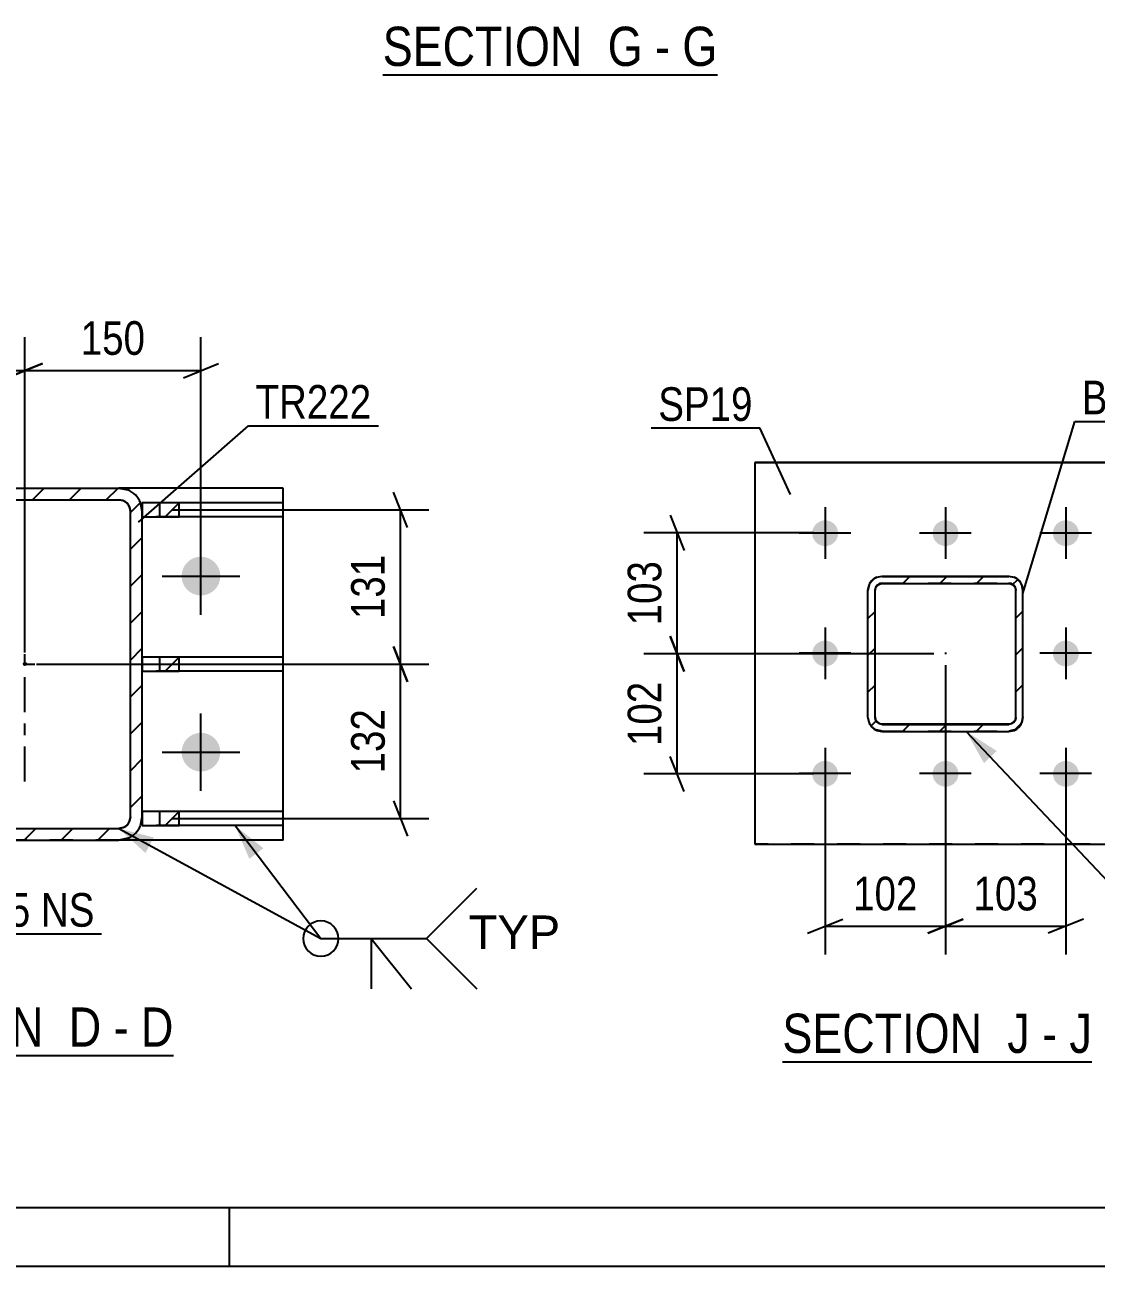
# Model space of a CAD drawing. Header units: millimetres. Extents: x 0 to 594, y 0 to 420.
# Drawn here: x 156.6 to 247.8, y 0 to 105.8 of the extents above; entities that cross this region are included whole.
import ezdxf

# ---------------------------------------------------------------- set-up
doc = ezdxf.new("R2010")
doc.units = ezdxf.units.MM
doc.linetypes.add('DXK_LINE_DOT2', pattern=[3.9198, 1.9599, -1.9599])
doc.linetypes.add('DXK_LINE_DOT3', pattern=[5.9187, 2.979, -0.9799, 0.9799, -0.9799])
doc.styles.add('Arial', font='ARIAL.TTF', dxfattribs={"height": 0.2})
doc.styles.add('Arial Narrow', font='ARIALN.TTF', dxfattribs={"height": 0.2})

# ---------------------------------------------------------------- blocks, each defined once
blk = doc.blocks.new('Unknown-761545824-18 - 6049')
at = {"color": 6, "linetype": 'Continuous'}
blk.add_line((187.06, 101.5), (215.56, 101.5), dxfattribs=at)
at = {"color": 0, "linetype": 'Continuous'}
for points in [[(205.17, 102.25), (205.17, 105.75), (187.06, 105.75), (187.06, 102.25)], [(209.2, 102.25), (209.2, 105.75), (206.22, 105.75), (206.22, 102.25)], [(211.53, 102.25), (211.53, 105.75), (210.25, 105.75), (210.25, 102.25)], [(215.56, 102.25), (215.56, 105.75), (212.58, 105.75), (212.58, 102.25)]]:
    blk.add_wipeout(points, dxfattribs=at)
at = {"color": 7, "linetype": 'Continuous', "style": 'Arial Narrow'}
for s, p in [('SECTION ', (187.06, 102.25)), ('G', (206.22, 102.25)), ('G', (212.58, 102.25)), ('-', (210.25, 102.25))]:
    blk.add_text(s, height=3.34, dxfattribs=at).set_placement(p)
blk = doc.blocks.new('Unknown-761545824-1135 - 13794')
at = {"color": 5, "linetype": 'Continuous'}
for p, q in [((5, 5), (589, 5)), ((174, 0), (174, 5)), ((0, 0), (594, 0))]:
    blk.add_line(p, q, dxfattribs=at)
blk = doc.blocks.new('Unknown-761545824-15 - 5201')
at = {"color": 6, "linetype": 'Continuous'}
blk.add_line((141.16, 17.95), (169.23, 17.95), dxfattribs=at)
at = {"color": 0, "linetype": 'Continuous'}
for points in [[(159.27, 18.7), (159.27, 22.2), (141.16, 22.2), (141.16, 18.7)], [(163.09, 18.7), (163.09, 22.2), (160.32, 22.2), (160.32, 18.7)], [(165.42, 18.7), (165.42, 22.2), (164.14, 22.2), (164.14, 18.7)], [(169.23, 18.7), (169.23, 22.2), (166.47, 22.2), (166.47, 18.7)]]:
    blk.add_wipeout(points, dxfattribs=at)
at = {"color": 7, "linetype": 'Continuous', "style": 'Arial Narrow'}
for s, p in [('SECTION ', (141.16, 18.7)), ('D', (160.32, 18.7)), ('D', (166.47, 18.7)), ('-', (164.14, 18.7))]:
    blk.add_text(s, height=3.34, dxfattribs=at).set_placement(p)
blk = doc.blocks.new('Unknown-761545824-21 - 11742')
at = {"color": 6, "linetype": 'Continuous'}
blk.add_line((221.1, 17.42), (247.47, 17.42), dxfattribs=at)
at = {"color": 0, "linetype": 'Continuous'}
for points in [[(239.21, 18.17), (239.21, 21.67), (221.1, 21.67), (221.1, 18.17)], [(242.18, 18.17), (242.18, 21.67), (240.26, 21.67), (240.26, 18.17)], [(244.5, 18.17), (244.5, 21.67), (243.23, 21.67), (243.23, 18.17)], [(247.47, 18.17), (247.47, 21.67), (245.55, 21.67), (245.55, 18.17)]]:
    blk.add_wipeout(points, dxfattribs=at)
at = {"color": 7, "linetype": 'Continuous', "style": 'Arial Narrow'}
for s, p in [('SECTION ', (221.1, 18.17)), ('J', (240.26, 18.17)), ('J', (245.55, 18.17)), ('-', (243.23, 18.17))]:
    blk.add_text(s, height=3.34, dxfattribs=at).set_placement(p)
blk = doc.blocks.new('Part-761545824-5260 - 5201')
at = {"linetype": 'Continuous'}
h = blk.add_hatch(dxfattribs=at)
h.set_pattern_fill('', scale=0.7, style=0, pattern_type=0)
h.set_pattern_definition([(45, (166.5772, 38.7422), (-1.5715, 1.5715), [])])
h.paths.add_polyline_path([(169.73, 38.74), (166.58, 38.74), (166.58, 37.54), (169.73, 37.54)])
at = {"color": 7, "linetype": 'DXK_LINE_DOT2'}
for p, q in [((166.58, 37.54), (166.58, 38.74)), ((169.73, 38.74), (166.58, 38.74)), ((168.08, 37.54), (168.08, 38.74)), ((169.73, 37.54), (166.58, 37.54))]:
    blk.add_line(p, q, dxfattribs=at)
at = {"color": 2, "linetype": 'Continuous'}
for p, q in [((169.73, 38.74), (166.58, 38.74)), ((166.58, 38.74), (166.58, 37.54)), ((178.58, 38.74), (169.73, 38.74)), ((169.73, 37.54), (169.73, 38.74)), ((178.58, 37.54), (178.58, 38.74)), ((166.58, 37.54), (169.73, 37.54)), ((178.58, 37.54), (169.73, 37.54))]:
    blk.add_line(p, q, dxfattribs=at)
blk = doc.blocks.new('Bolt-761545824-5212 - 5201')
at = {"linetype": 'Continuous'}
for points in [[(139.93, 58.79, -1), (143.23, 58.79, -1)], [(169.93, 58.79, -1), (173.23, 58.79, -1)], [(139.93, 43.79, -1), (143.23, 43.79, -1)], [(169.93, 43.79, -1), (173.23, 43.79, -1)]]:
    blk.add_hatch(color=1, dxfattribs=at).paths.add_polyline_path(points)
at = {"color": 1, "linetype": 'Continuous'}
for p, q in [((141.58, 55.49), (141.58, 62.09)), ((171.58, 55.49), (171.58, 62.09)), ((138.28, 58.79), (144.88, 58.79)), ((168.28, 58.79), (174.88, 58.79)), ((141.58, 40.49), (141.58, 47.09)), ((171.58, 40.49), (171.58, 47.09)), ((138.28, 43.79), (144.88, 43.79)), ((168.28, 43.79), (174.88, 43.79))]:
    blk.add_line(p, q, dxfattribs=at)
blk = doc.blocks.new('Part-761545824-5261 - 5201')
at = {"linetype": 'Continuous'}
h = blk.add_hatch(dxfattribs=at)
h.set_pattern_fill('', scale=0.7, style=0, pattern_type=0)
h.set_pattern_definition([(45, (166.5772, 65.0422), (-1.5715, 1.5715), [])])
h.paths.add_polyline_path([(169.73, 65.04), (166.58, 65.04), (166.58, 63.84), (169.73, 63.84)])
at = {"color": 7, "linetype": 'DXK_LINE_DOT2'}
for p, q in [((166.58, 63.84), (166.58, 65.04)), ((169.73, 65.04), (166.58, 65.04)), ((168.08, 63.84), (168.08, 65.04)), ((169.73, 63.84), (166.58, 63.84))]:
    blk.add_line(p, q, dxfattribs=at)
at = {"color": 2, "linetype": 'Continuous'}
for p, q in [((169.73, 65.04), (166.58, 65.04)), ((166.58, 65.04), (166.58, 63.84)), ((178.58, 65.04), (169.73, 65.04)), ((169.73, 63.84), (169.73, 65.04)), ((178.58, 63.84), (178.58, 65.04)), ((166.58, 63.84), (169.73, 63.84)), ((178.58, 63.84), (169.73, 63.84))]:
    blk.add_line(p, q, dxfattribs=at)
blk = doc.blocks.new('Part-761545824-5262 - 5201')
at = {"linetype": 'Continuous'}
h = blk.add_hatch(dxfattribs=at)
h.set_pattern_fill('', scale=0.7, style=0, pattern_type=0)
h.set_pattern_definition([(45, (166.5772, 51.8922), (-1.5715, 1.5715), [])])
h.paths.add_polyline_path([(169.73, 51.89), (166.58, 51.89), (166.58, 50.69), (169.73, 50.69)])
at = {"color": 7, "linetype": 'DXK_LINE_DOT2'}
for p, q in [((166.58, 50.69), (166.58, 51.89)), ((169.73, 51.89), (166.58, 51.89)), ((168.08, 50.69), (168.08, 51.89)), ((169.73, 50.69), (166.58, 50.69))]:
    blk.add_line(p, q, dxfattribs=at)
at = {"color": 2, "linetype": 'Continuous'}
for p, q in [((169.73, 51.89), (166.58, 51.89)), ((166.58, 51.89), (166.58, 50.69)), ((178.58, 51.89), (169.73, 51.89)), ((169.73, 50.69), (169.73, 51.89)), ((178.58, 50.69), (178.58, 51.89)), ((166.58, 50.69), (169.73, 50.69)), ((178.58, 50.69), (169.73, 50.69))]:
    blk.add_line(p, q, dxfattribs=at)
blk = doc.blocks.new('Part-761545824-5293 - 5201')
at = {"color": 2, "linetype": 'Continuous'}
for p, q in [((134.58, 36.29), (134.58, 66.29)), ((134.58, 66.29), (148.58, 66.29)), ((178.58, 66.29), (164.58, 66.29)), ((178.58, 36.29), (178.58, 66.29)), ((134.58, 36.29), (148.58, 36.29)), ((178.58, 36.29), (164.58, 36.29))]:
    blk.add_line(p, q, dxfattribs=at)
at = {"color": 7, "linetype": 'DXK_LINE_DOT2'}
for p, q in [((148.58, 66.29), (164.58, 66.29)), ((164.58, 36.29), (148.58, 36.29))]:
    blk.add_line(p, q, dxfattribs=at)
blk = doc.blocks.new('Part-761545824-5294 - 5201')
at = {"linetype": 'Continuous'}
h = blk.add_hatch(dxfattribs=at)
h.set_pattern_fill('', scale=0.7, style=0, pattern_type=0)
h.set_pattern_definition([(45, (166.426, 65.0582), (-1.57154, 1.57154), [])])
h.paths.add_polyline_path([(166.58, 64.29), (166.43, 65.06), (165.99, 65.71), (165.34, 66.14), (164.58, 66.29), (148.58, 66.29), (147.81, 66.14), (147.16, 65.71), (146.73, 65.06), (146.58, 64.29), (146.58, 38.29), (146.73, 37.53), (147.16, 36.88), (147.81, 36.45), (148.58, 36.29), (164.58, 36.29), (165.34, 36.45), (165.99, 36.88), (166.43, 37.53), (166.58, 38.29)])
h.paths.add_polyline_path([(165.5, 37.91), (165.29, 37.59), (164.96, 37.37), (164.58, 37.29), (148.58, 37.29), (148.2, 37.37), (147.87, 37.59), (147.65, 37.91), (147.58, 38.29), (147.58, 64.29), (147.65, 64.68), (147.87, 65), (148.2, 65.22), (148.58, 65.29), (164.58, 65.29), (164.96, 65.22), (165.29, 65), (165.5, 64.68), (165.58, 64.29), (165.58, 38.29)])
blk.add_hatch(color=30, dxfattribs=at).paths.add_polyline_path([(156.58, 51.19, -1), (156.58, 51.39, -1)])
at = {"color": 7, "linetype": 'DXK_LINE_DOT2'}
for p, q in [((147.81, 66.14), (148.58, 66.29)), ((148.58, 66.29), (164.58, 66.29)), ((164.58, 66.29), (165.34, 66.14)), ((146.58, 64.29), (146.73, 65.06)), ((147.65, 64.68), (147.58, 64.29)), ((148.58, 65.29), (148.2, 65.22)), ((148.58, 65.29), (164.58, 65.29)), ((164.96, 65.22), (164.58, 65.29)), ((165.58, 64.29), (165.5, 64.68)), ((166.43, 65.06), (166.58, 64.29)), ((146.58, 38.29), (146.58, 64.29)), ((147.58, 38.29), (147.58, 64.29)), ((165.58, 38.29), (165.58, 64.29)), ((166.58, 38.29), (166.58, 64.29)), ((146.73, 37.53), (146.58, 38.29)), ((147.58, 38.29), (147.65, 37.91)), ((165.5, 37.91), (165.58, 38.29)), ((166.58, 38.29), (166.43, 37.53)), ((148.2, 37.37), (148.58, 37.29)), ((148.58, 37.29), (164.58, 37.29)), ((164.58, 37.29), (164.96, 37.37)), ((148.58, 36.29), (147.81, 36.45)), ((148.58, 36.29), (164.58, 36.29)), ((165.34, 36.45), (164.58, 36.29))]:
    blk.add_line(p, q, dxfattribs=at)
at = {"color": 2, "linetype": 'Continuous'}
for p, q in [((148.58, 66.29), (147.81, 66.14)), ((148.58, 66.29), (164.58, 66.29)), ((165.34, 66.14), (164.58, 66.29)), ((146.73, 65.06), (146.58, 64.29)), ((147.58, 64.29), (147.65, 64.68)), ((148.2, 65.22), (148.58, 65.29)), ((148.58, 65.29), (164.58, 65.29)), ((164.58, 65.29), (164.96, 65.22)), ((165.5, 64.68), (165.58, 64.29)), ((166.58, 64.29), (166.43, 65.06)), ((146.58, 38.29), (146.58, 64.29)), ((147.58, 38.29), (147.58, 64.29)), ((165.58, 38.29), (165.58, 64.29)), ((166.58, 38.29), (166.58, 64.29)), ((146.58, 38.29), (146.73, 37.53)), ((147.65, 37.91), (147.58, 38.29)), ((165.58, 38.29), (165.5, 37.91)), ((166.43, 37.53), (166.58, 38.29)), ((148.58, 37.29), (148.2, 37.37)), ((148.58, 37.29), (164.58, 37.29)), ((164.96, 37.37), (164.58, 37.29)), ((147.81, 36.45), (148.58, 36.29)), ((148.58, 36.29), (164.58, 36.29)), ((164.58, 36.29), (165.34, 36.45))]:
    blk.add_line(p, q, dxfattribs=at)
at = {"color": 7, "linetype": 'DXK_LINE_DOT3'}
for p, q in [((156.58, 41.29), (156.58, 61.29)), ((146.58, 51.29), (166.58, 51.29))]:
    blk.add_line(p, q, dxfattribs=at)
at = {"color": 30, "linetype": 'DXK_LINE_DOT3'}
blk.add_line((156.58, 51.29), (156.58, 51.29), dxfattribs=at)
at = {"color": 30, "linetype": 'Continuous'}
blk.add_circle((156.58, 51.29), 0.1, dxfattribs=at)
at = {"color": 7, "linetype": 'DXK_LINE_DOT2'}
for centre, radius, start, end in [((148.58, 64.29), 2, 112.5, 157.5), ((164.58, 64.29), 2, 22.5, 67.5), ((148.58, 64.29), 1, 112.5, 157.5), ((164.58, 64.29), 1, 22.5, 67.5), ((148.58, 38.29), 2, 202.5, 247.5), ((148.58, 38.29), 1, 202.5, 247.5), ((164.58, 38.29), 1, 292.5, 337.5), ((164.58, 38.29), 2, 292.5, 337.5)]:
    blk.add_arc(centre, radius, start, end, dxfattribs=at)
at = {"color": 2, "linetype": 'Continuous'}
for centre, radius, start, end in [((148.58, 64.29), 2, 112.5, 157.5), ((164.58, 64.29), 2, 22.5, 67.5), ((148.58, 64.29), 1, 112.5, 157.5), ((164.58, 64.29), 1, 22.5, 67.5), ((148.58, 38.29), 2, 202.5, 247.5), ((148.58, 38.29), 1, 202.5, 247.5), ((164.58, 38.29), 1, 292.5, 337.5), ((164.58, 38.29), 2, 292.5, 337.5)]:
    blk.add_arc(centre, radius, start, end, dxfattribs=at)
blk = doc.blocks.new('Bolt-761545824-11887 - 11742')
at = {"linetype": 'Continuous'}
for points in [[(224.74, 63.54), (224.97, 63.52), (225.19, 63.45), (225.39, 63.33), (225.56, 63.18), (225.7, 62.99), (225.79, 62.78), (225.84, 62.56), (225.84, 62.33), (225.79, 62.1), (225.7, 61.89), (225.56, 61.71), (225.39, 61.55), (225.19, 61.44), (224.97, 61.37), (224.74, 61.34), (224.51, 61.37), (224.3, 61.44), (224.1, 61.55), (223.93, 61.71), (223.79, 61.89), (223.7, 62.1), (223.65, 62.33), (223.65, 62.56), (223.7, 62.78), (223.79, 62.99), (223.93, 63.18), (224.1, 63.33), (224.3, 63.45), (224.51, 63.52)], [(234.99, 63.54), (235.22, 63.52), (235.44, 63.45), (235.64, 63.33), (235.81, 63.18), (235.95, 62.99), (236.04, 62.78), (236.09, 62.56), (236.09, 62.33), (236.04, 62.1), (235.95, 61.89), (235.81, 61.71), (235.64, 61.55), (235.44, 61.44), (235.22, 61.37), (234.99, 61.34), (234.76, 61.37), (234.55, 61.44), (234.35, 61.55), (234.18, 61.71), (234.04, 61.89), (233.95, 62.1), (233.9, 62.33), (233.9, 62.56), (233.95, 62.78), (234.04, 62.99), (234.18, 63.18), (234.35, 63.33), (234.55, 63.45), (234.76, 63.52)], [(245.24, 63.54), (245.47, 63.52), (245.69, 63.45), (245.89, 63.33), (246.06, 63.18), (246.2, 62.99), (246.29, 62.78), (246.34, 62.56), (246.34, 62.33), (246.29, 62.1), (246.2, 61.89), (246.06, 61.71), (245.89, 61.55), (245.69, 61.44), (245.47, 61.37), (245.24, 61.34), (245.01, 61.37), (244.8, 61.44), (244.6, 61.55), (244.43, 61.71), (244.29, 61.89), (244.2, 62.1), (244.15, 62.33), (244.15, 62.56), (244.2, 62.78), (244.29, 62.99), (244.43, 63.18), (244.6, 63.33), (244.8, 63.45), (245.01, 63.52)], [(224.74, 53.29), (224.97, 53.27), (225.19, 53.2), (225.39, 53.08), (225.56, 52.93), (225.7, 52.74), (225.79, 52.53), (225.84, 52.31), (225.84, 52.08), (225.79, 51.85), (225.7, 51.64), (225.56, 51.46), (225.39, 51.3), (225.19, 51.19), (224.97, 51.12), (224.74, 51.09), (224.51, 51.12), (224.3, 51.19), (224.1, 51.3), (223.93, 51.46), (223.79, 51.64), (223.7, 51.85), (223.65, 52.08), (223.65, 52.31), (223.7, 52.53), (223.79, 52.74), (223.93, 52.93), (224.1, 53.08), (224.3, 53.2), (224.51, 53.27)], [(245.24, 53.29), (245.47, 53.27), (245.69, 53.2), (245.89, 53.08), (246.06, 52.93), (246.2, 52.74), (246.29, 52.53), (246.34, 52.31), (246.34, 52.08), (246.29, 51.85), (246.2, 51.64), (246.06, 51.46), (245.89, 51.3), (245.69, 51.19), (245.47, 51.12), (245.24, 51.09), (245.01, 51.12), (244.8, 51.19), (244.6, 51.3), (244.43, 51.46), (244.29, 51.64), (244.2, 51.85), (244.15, 52.08), (244.15, 52.31), (244.2, 52.53), (244.29, 52.74), (244.43, 52.93), (244.6, 53.08), (244.8, 53.2), (245.01, 53.27)], [(224.74, 43.04), (224.97, 43.02), (225.19, 42.95), (225.39, 42.83), (225.56, 42.68), (225.7, 42.49), (225.79, 42.28), (225.84, 42.06), (225.84, 41.83), (225.79, 41.6), (225.7, 41.39), (225.56, 41.21), (225.39, 41.05), (225.19, 40.94), (224.97, 40.87), (224.74, 40.84), (224.51, 40.87), (224.3, 40.94), (224.1, 41.05), (223.93, 41.21), (223.79, 41.39), (223.7, 41.6), (223.65, 41.83), (223.65, 42.06), (223.7, 42.28), (223.79, 42.49), (223.93, 42.68), (224.1, 42.83), (224.3, 42.95), (224.51, 43.02)], [(234.99, 43.04), (235.22, 43.02), (235.44, 42.95), (235.64, 42.83), (235.81, 42.68), (235.95, 42.49), (236.04, 42.28), (236.09, 42.06), (236.09, 41.83), (236.04, 41.6), (235.95, 41.39), (235.81, 41.21), (235.64, 41.05), (235.44, 40.94), (235.22, 40.87), (234.99, 40.84), (234.76, 40.87), (234.55, 40.94), (234.35, 41.05), (234.18, 41.21), (234.04, 41.39), (233.95, 41.6), (233.9, 41.83), (233.9, 42.06), (233.95, 42.28), (234.04, 42.49), (234.18, 42.68), (234.35, 42.83), (234.55, 42.95), (234.76, 43.02)], [(245.24, 43.04), (245.47, 43.02), (245.69, 42.95), (245.89, 42.83), (246.06, 42.68), (246.2, 42.49), (246.29, 42.28), (246.34, 42.06), (246.34, 41.83), (246.29, 41.6), (246.2, 41.39), (246.06, 41.21), (245.89, 41.05), (245.69, 40.94), (245.47, 40.87), (245.24, 40.84), (245.01, 40.87), (244.8, 40.94), (244.6, 41.05), (244.43, 41.21), (244.29, 41.39), (244.2, 41.6), (244.15, 41.83), (244.15, 42.06), (244.2, 42.28), (244.29, 42.49), (244.43, 42.68), (244.6, 42.83), (244.8, 42.95), (245.01, 43.02)]]:
    blk.add_hatch(color=1, dxfattribs=at).paths.add_polyline_path(points)
at = {"color": 1, "linetype": 'Continuous'}
for p, q in [((224.74, 64.66), (224.74, 60.26)), ((234.99, 64.66), (234.99, 60.26)), ((245.24, 64.66), (245.24, 60.26)), ((226.94, 62.46), (222.54, 62.46)), ((237.19, 62.46), (232.79, 62.46)), ((247.44, 62.46), (243.04, 62.46)), ((224.74, 54.41), (224.74, 50.01)), ((245.24, 54.41), (245.24, 50.01)), ((226.94, 52.21), (222.54, 52.21)), ((247.44, 52.21), (243.04, 52.21)), ((224.74, 44.16), (224.74, 39.76)), ((234.99, 44.16), (234.99, 39.76)), ((245.24, 44.16), (245.24, 39.76)), ((226.94, 41.96), (222.54, 41.96)), ((237.19, 41.96), (232.79, 41.96)), ((247.44, 41.96), (243.04, 41.96))]:
    blk.add_line(p, q, dxfattribs=at)
blk = doc.blocks.new('Part-761545824-11797 - 11742')
at = {"linetype": 'Continuous'}
h = blk.add_hatch(dxfattribs=at)
h.set_pattern_fill('', scale=0.7, style=0, pattern_type=0)
h.set_pattern_definition([(45, (240.8521, 45.6449), (-1.57154, 1.57154), [])])
h.paths.add_polyline_path([(240.39, 45.55), (240.85, 45.64), (241.24, 45.91), (241.5, 46.29), (241.59, 46.75), (241.59, 57.55), (241.5, 58.01), (241.24, 58.4), (240.85, 58.66), (240.39, 58.75), (229.59, 58.75), (229.13, 58.66), (228.74, 58.4), (228.48, 58.01), (228.39, 57.55), (228.39, 46.75), (228.48, 46.29), (228.74, 45.91), (229.13, 45.64), (229.59, 45.55)])
h.paths.add_polyline_path([(229.59, 46.15), (229.36, 46.2), (229.17, 46.33), (229.04, 46.52), (228.99, 46.75), (228.99, 57.55), (229.04, 57.78), (229.17, 57.98), (229.36, 58.11), (229.59, 58.15), (240.39, 58.15), (240.62, 58.11), (240.82, 57.98), (240.95, 57.78), (240.99, 57.55), (240.99, 46.75), (240.95, 46.52), (240.82, 46.33), (240.62, 46.2), (240.39, 46.15)])
at = {"color": 2, "linetype": 'Continuous'}
for p, q in [((229.13, 58.7), (229.59, 58.79)), ((229.59, 58.75), (229.13, 58.66)), ((229.59, 58.79), (240.39, 58.79)), ((229.59, 58.75), (229.59, 58.79)), ((229.59, 58.75), (240.39, 58.75)), ((240.39, 58.75), (240.39, 58.79)), ((240.39, 58.79), (240.85, 58.7)), ((240.85, 58.66), (240.39, 58.75)), ((228.39, 57.59), (228.48, 58.05)), ((228.48, 58.01), (228.39, 57.55)), ((228.39, 57.55), (228.39, 57.59)), ((228.39, 57.55), (228.39, 57.59)), ((228.39, 46.75), (228.39, 57.55)), ((228.99, 57.55), (229.04, 57.78)), ((228.99, 46.75), (228.99, 57.55)), ((229.04, 57.78), (229.17, 57.98)), ((229.17, 57.98), (229.36, 58.11)), ((229.36, 58.11), (229.59, 58.15)), ((229.59, 58.15), (240.39, 58.15)), ((240.39, 58.15), (240.62, 58.11)), ((240.62, 58.11), (240.82, 57.98)), ((240.82, 57.98), (240.95, 57.78)), ((240.95, 57.78), (240.99, 57.55)), ((240.99, 46.75), (240.99, 57.55)), ((241.5, 58.05), (241.59, 57.59)), ((241.59, 57.55), (241.5, 58.01)), ((241.59, 57.55), (241.59, 57.59)), ((241.59, 57.55), (241.59, 57.59)), ((241.59, 46.75), (241.59, 57.55)), ((228.39, 46.75), (228.48, 46.29)), ((228.99, 46.79), (229.04, 46.56)), ((229.04, 46.52), (228.99, 46.75)), ((229.04, 46.56), (229.17, 46.37)), ((240.82, 46.37), (240.95, 46.56)), ((240.95, 46.56), (240.99, 46.79)), ((240.99, 46.75), (240.95, 46.52)), ((241.5, 46.29), (241.59, 46.75)), ((229.17, 46.33), (229.04, 46.52)), ((229.13, 45.64), (229.59, 45.55)), ((229.17, 46.37), (229.36, 46.24)), ((229.36, 46.2), (229.17, 46.33)), ((229.36, 46.24), (229.59, 46.19)), ((229.59, 46.15), (229.36, 46.2)), ((229.59, 46.15), (229.59, 46.19)), ((229.59, 46.19), (240.39, 46.19)), ((229.59, 46.15), (240.39, 46.15)), ((229.59, 45.55), (240.39, 45.55)), ((240.39, 46.19), (240.62, 46.24)), ((240.62, 46.2), (240.39, 46.15)), ((240.39, 46.15), (240.39, 46.19)), ((240.39, 45.55), (240.85, 45.64)), ((240.62, 46.24), (240.82, 46.37)), ((240.82, 46.33), (240.62, 46.2)), ((240.95, 46.52), (240.82, 46.33))]:
    blk.add_line(p, q, dxfattribs=at)
at = {"color": 7, "linetype": 'DXK_LINE_DOT2'}
for p, q in [((229.59, 58.19), (229.36, 58.15)), ((229.59, 58.15), (229.59, 58.19)), ((229.59, 58.19), (240.39, 58.19)), ((240.39, 58.15), (240.39, 58.19)), ((240.62, 58.15), (240.39, 58.19)), ((228.39, 46.75), (228.39, 57.55)), ((229.04, 57.82), (228.99, 57.59)), ((228.99, 57.55), (228.99, 57.59)), ((228.99, 46.79), (228.99, 57.59)), ((229.17, 58.02), (229.04, 57.82)), ((229.36, 58.15), (229.17, 58.02)), ((240.82, 58.02), (240.62, 58.15)), ((240.95, 57.82), (240.82, 58.02)), ((240.99, 57.59), (240.95, 57.82)), ((240.99, 57.55), (240.99, 57.59)), ((240.99, 46.79), (240.99, 57.59)), ((241.59, 46.75), (241.59, 57.55)), ((228.48, 46.33), (228.39, 46.79)), ((228.99, 46.75), (228.99, 46.79)), ((240.99, 46.75), (240.99, 46.79)), ((241.59, 46.79), (241.5, 46.33)), ((229.59, 45.59), (229.13, 45.68)), ((229.59, 45.59), (240.39, 45.59)), ((229.59, 45.55), (229.59, 45.59)), ((240.85, 45.68), (240.39, 45.59)), ((240.39, 45.55), (240.39, 45.59))]:
    blk.add_line(p, q, dxfattribs=at)
at = {"color": 7, "linetype": 'DXK_LINE_DOT3'}
blk.add_line((234.99, 52.27), (234.99, 52.15), dxfattribs=at)
at = {"color": 2, "linetype": 'Continuous'}
for centre, start, end in [((229.59, 57.59), 112.499, 157.499), ((229.59, 57.55), 112.501, 157.501), ((240.39, 57.59), 22.501, 67.501), ((240.39, 57.55), 22.499, 67.499), ((229.59, 46.75), 202.499, 247.499), ((240.39, 46.75), 292.501, 337.501)]:
    blk.add_arc(centre, 1.2, start, end, dxfattribs=at)
at = {"color": 7, "linetype": 'DXK_LINE_DOT2'}
for centre, start, end in [((229.59, 46.79), 202.501, 247.501), ((240.39, 46.79), 292.499, 337.499)]:
    blk.add_arc(centre, 1.2, start, end, dxfattribs=at)
blk = doc.blocks.new('Part-761545824-11800 - 11742')
at = {"color": 2, "linetype": 'Continuous'}
for p, q in [((251.24, 68.46), (218.74, 68.46)), ((218.74, 68.46), (218.74, 35.94)), ((251.24, 68.44), (218.74, 68.44)), ((251.24, 35.94), (251.24, 68.46)), ((218.74, 35.94), (251.24, 35.94))]:
    blk.add_line(p, q, dxfattribs=at)
at = {"color": 7, "linetype": 'DXK_LINE_DOT2'}
for p, q in [((251.24, 35.96), (218.74, 35.96)), ((218.74, 35.96), (218.74, 35.94)), ((251.24, 35.96), (251.24, 35.94))]:
    blk.add_line(p, q, dxfattribs=at)
blk = doc.blocks.new('StraightDimension-761545824-5407 - 5201')
at = {"color": 7, "linetype": 'Continuous'}
for p, q in [((189.18, 49.79), (187.98, 52.79)), ((157.58, 51.29), (190.98, 51.29)), ((188.58, 38.14), (188.58, 51.29)), ((187.98, 39.64), (189.18, 36.64)), ((169.08, 38.14), (190.98, 38.14))]:
    blk.add_line(p, q, dxfattribs=at)
at = {"color": 0}
blk.add_wipeout([(187.83, 48.06), (183.63, 48.06), (183.63, 41.38), (187.83, 41.38)], dxfattribs=at)
at = {"color": 3, "style": 'Arial Narrow'}
blk.add_text('132', height=2.863, rotation=90.0002, dxfattribs=at).set_placement((187.23, 41.98))
blk = doc.blocks.new('StraightDimension-761545824-5373 - 5201')
at = {"color": 7, "linetype": 'Continuous'}
for p, q in [((141.58, 59.79), (141.58, 79.14)), ((156.58, 52.29), (156.58, 79.14)), ((143.08, 76.89), (140.08, 75.69)), ((141.58, 76.29), (156.58, 76.29)), ((155.08, 75.69), (158.08, 76.89))]:
    blk.add_line(p, q, dxfattribs=at)
at = {"color": 0}
blk.add_wipeout([(152.42, 77.04), (152.42, 81.24), (145.74, 81.24), (145.74, 77.04)], dxfattribs=at)
at = {"color": 3, "style": 'Arial Narrow'}
blk.add_text('150', height=2.863, dxfattribs=at).set_placement((146.34, 77.64))
blk = doc.blocks.new('StraightDimension-761545824-5383 - 5201')
at = {"color": 7, "linetype": 'Continuous'}
for p, q in [((156.58, 52.29), (156.58, 79.14)), ((171.58, 59.79), (171.58, 79.14)), ((158.08, 76.89), (155.08, 75.69)), ((156.58, 76.29), (171.58, 76.29)), ((170.08, 75.69), (173.08, 76.89))]:
    blk.add_line(p, q, dxfattribs=at)
at = {"color": 0}
blk.add_wipeout([(167.42, 77.04), (167.42, 81.24), (160.74, 81.24), (160.74, 77.04)], dxfattribs=at)
at = {"color": 3, "style": 'Arial Narrow'}
blk.add_text('150', height=2.863, dxfattribs=at).set_placement((161.34, 77.64))
blk = doc.blocks.new('StraightDimension-761545824-5406 - 5201')
at = {"color": 7, "linetype": 'Continuous'}
for p, q in [((189.18, 62.94), (187.98, 65.94)), ((169.08, 64.44), (190.98, 64.44)), ((188.58, 51.29), (188.58, 64.44)), ((187.98, 52.79), (189.18, 49.79)), ((157.58, 51.29), (190.98, 51.29))]:
    blk.add_line(p, q, dxfattribs=at)
at = {"color": 0}
blk.add_wipeout([(187.83, 61.21), (183.63, 61.21), (183.63, 54.53), (187.83, 54.53)], dxfattribs=at)
at = {"color": 3, "style": 'Arial Narrow'}
blk.add_text('131', height=2.863, rotation=90.0002, dxfattribs=at).set_placement((187.23, 55.13))
blk = doc.blocks.new('StraightDimension-761545824-13362 - 11742')
at = {"color": 7, "linetype": 'Continuous'}
for p, q in [((211.54, 63.98), (212.74, 60.98)), ((223.74, 62.48), (209.29, 62.48)), ((212.14, 52.17), (212.14, 62.48)), ((212.74, 50.67), (211.54, 53.67)), ((233.99, 52.17), (209.29, 52.17))]:
    blk.add_line(p, q, dxfattribs=at)
at = {"color": 0}
blk.add_wipeout([(211.39, 60.67), (207.19, 60.67), (207.19, 53.99), (211.39, 53.99)], dxfattribs=at)
at = {"color": 3, "style": 'Arial Narrow'}
blk.add_text('103', height=2.863, rotation=90.0002, dxfattribs=at).set_placement((210.79, 54.59))
blk = doc.blocks.new('StraightDimension-761545824-13363 - 11742')
at = {"color": 7, "linetype": 'Continuous'}
for p, q in [((211.54, 53.67), (212.74, 50.67)), ((233.99, 52.17), (209.29, 52.17)), ((212.14, 41.93), (212.14, 52.17)), ((212.74, 40.43), (211.54, 43.43)), ((223.74, 41.93), (209.29, 41.93))]:
    blk.add_line(p, q, dxfattribs=at)
at = {"color": 0}
blk.add_wipeout([(211.39, 50.39), (207.19, 50.39), (207.19, 43.71), (211.39, 43.71)], dxfattribs=at)
at = {"color": 3, "style": 'Arial Narrow'}
blk.add_text('102', height=2.863, rotation=90.0002, dxfattribs=at).set_placement((210.79, 44.31))
blk = doc.blocks.new('StraightDimension-761545824-13383 - 11742')
at = {"color": 7, "linetype": 'Continuous'}
for p, q in [((234.99, 51.21), (234.99, 26.56)), ((245.24, 40.98), (245.24, 26.56)), ((233.49, 28.36), (236.49, 29.56)), ((234.99, 28.96), (245.24, 28.96)), ((246.74, 29.56), (243.74, 28.36))]:
    blk.add_line(p, q, dxfattribs=at)
at = {"color": 0}
blk.add_wipeout([(243.46, 29.71), (243.46, 33.91), (236.78, 33.91), (236.78, 29.71)], dxfattribs=at)
at = {"color": 3, "style": 'Arial Narrow'}
blk.add_text('103', height=2.863, dxfattribs=at).set_placement((237.38, 30.31))
blk = doc.blocks.new('StraightDimension-761545824-13384 - 11742')
at = {"color": 7, "linetype": 'Continuous'}
for p, q in [((234.99, 51.21), (234.99, 26.56)), ((224.74, 40.98), (224.74, 26.56)), ((223.24, 28.36), (226.24, 29.56)), ((224.74, 28.96), (234.99, 28.96)), ((236.49, 29.56), (233.49, 28.36))]:
    blk.add_line(p, q, dxfattribs=at)
at = {"color": 0}
blk.add_wipeout([(233.21, 29.71), (233.21, 33.91), (226.53, 33.91), (226.53, 29.71)], dxfattribs=at)
at = {"color": 3, "style": 'Arial Narrow'}
blk.add_text('102', height=2.863, dxfattribs=at).set_placement((227.13, 30.31))
blk = doc.blocks.new('MarkSet-761545824-13300 - 5201')
at = {"color": 30, "linetype": 'Continuous'}
for p, q in [((142.89, 37.54), (146.05, 28.32)), ((146.05, 28.32), (163.11, 28.32))]:
    blk.add_line(p, q, dxfattribs=at)
at = {"color": 0}
for points in [[(150.12, 28.92), (150.12, 31.92), (146.65, 31.92), (146.65, 28.92)], [(157.05, 28.92), (157.05, 31.92), (151.02, 31.92), (151.02, 28.92)], [(162.51, 28.92), (162.51, 31.92), (157.95, 31.92), (157.95, 28.92)]]:
    blk.add_wipeout(points, dxfattribs=at)
for points in [[(150.12, 28.92), (150.12, 31.92), (146.65, 31.92), (146.65, 28.92)], [(157.05, 28.92), (157.05, 31.92), (151.02, 31.92), (151.02, 28.92)], [(162.51, 28.92), (162.51, 31.92), (157.95, 31.92), (157.95, 28.92)]]:
    blk.add_wipeout(points, dxfattribs=at)
at = {"color": 3, "style": 'Arial Narrow'}
for s, p in [('6x', (146.65, 28.92)), ('ST5', (151.02, 28.92)), ('NS', (157.95, 28.92))]:
    blk.add_text(s, height=2.863, dxfattribs=at).set_placement(p)
blk = doc.blocks.new('Mark-761545824-13248 - 5201')
at = {"color": 30, "linetype": 'Continuous'}
for p, q in [((166.26, 63.38), (175.63, 71.6)), ((175.63, 71.6), (186.69, 71.6))]:
    blk.add_line(p, q, dxfattribs=at)
at = {"color": 0}
blk.add_wipeout([(186.09, 72.2), (186.09, 75.2), (176.23, 75.2), (176.23, 72.2)], dxfattribs=at)
blk.add_wipeout([(186.09, 72.2), (186.09, 75.2), (176.23, 75.2), (176.23, 72.2)], dxfattribs=at)
at = {"color": 3, "style": 'Arial Narrow'}
blk.add_text('TR222', height=2.863, dxfattribs=at).set_placement((176.23, 72.2))
blk = doc.blocks.new('WeldMark-761545824-13348 - 5201')
at = {"linetype": 'Continuous'}
for points in [[(166.85, 35.2), (164.58, 37.29), (167.57, 36.52)], [(175.7, 34.7), (174.48, 37.54), (176.89, 35.61)]]:
    blk.add_hatch(color=30, dxfattribs=at).paths.add_polyline_path(points)
at = {"color": 30, "linetype": 'Continuous'}
for p, q in [((164.58, 37.29), (181.79, 27.91)), ((174.48, 37.54), (181.79, 27.91)), ((181.79, 27.91), (190.79, 27.91))]:
    blk.add_line(p, q, dxfattribs=at)
at = {"color": 3, "linetype": 'Continuous'}
for q in [(189.5, 23.62), (186.07, 23.62)]:
    blk.add_line((186.07, 27.91), q, dxfattribs=at)
for start, end in [(90, 270), (270, 90)]:
    blk.add_arc((181.79, 27.91), 1.5, start, end, dxfattribs=at)
at = {"color": 0, "linetype": 'Continuous'}
blk.add_wipeout([(202.16, 27.01), (202.16, 30.01), (194.39, 30.01), (194.39, 27.01)], dxfattribs=at)
blk.add_wipeout([(202.16, 27.01), (202.16, 30.01), (194.39, 30.01), (194.39, 27.01)], dxfattribs=at)
at = {"color": 3, "linetype": 'Continuous'}
for q in [(195.07, 32.19), (195.07, 23.62)]:
    blk.add_line((190.79, 27.91), q, dxfattribs=at)
at = {"color": 3, "linetype": 'Continuous', "style": 'Arial'}
blk.add_text('TYP', height=2.865, dxfattribs=at).set_placement((194.39, 27.01))
blk = doc.blocks.new('Mark-761545824-13394 - 11742')
at = {"color": 30, "linetype": 'Continuous'}
for p in [(209.93, 71.41), (221.79, 65.73)]:
    blk.add_line(p, (219.17, 71.41), dxfattribs=at)
at = {"color": 0}
blk.add_wipeout([(218.57, 72.01), (218.57, 75.01), (210.53, 75.01), (210.53, 72.01)], dxfattribs=at)
blk.add_wipeout([(218.57, 72.01), (218.57, 75.01), (210.53, 75.01), (210.53, 72.01)], dxfattribs=at)
at = {"color": 3, "style": 'Arial Narrow'}
blk.add_text('SP19', height=2.863, dxfattribs=at).set_placement((210.53, 72.01))
blk = doc.blocks.new('Mark-761545824-13391 - 11742')
at = {"color": 30, "linetype": 'Continuous'}
for p, q in [((241.59, 57.32), (246, 71.97)), ((246, 71.97), (257.25, 71.97))]:
    blk.add_line(p, q, dxfattribs=at)
at = {"color": 0}
blk.add_wipeout([(256.65, 72.57), (256.65, 75.57), (246.6, 75.57), (246.6, 72.57)], dxfattribs=at)
blk.add_wipeout([(256.65, 72.57), (256.65, 75.57), (246.6, 75.57), (246.6, 72.57)], dxfattribs=at)
at = {"color": 3, "style": 'Arial Narrow'}
blk.add_text('BC130', height=2.863, dxfattribs=at).set_placement((246.6, 72.57))
blk = doc.blocks.new('WeldMark-761545824-13405 - 11742')
at = {"linetype": 'Continuous'}
blk.add_hatch(color=30, dxfattribs=at).paths.add_polyline_path([(238.27, 42.86), (236.76, 45.55), (239.36, 43.89)])
at = {"color": 30, "linetype": 'Continuous'}
for p, q in [((236.76, 45.55), (252.4, 28.96)), ((252.4, 28.96), (261.4, 28.96))]:
    blk.add_line(p, q, dxfattribs=at)
at = {"color": 3, "linetype": 'Continuous'}
for q in [(260.11, 24.67), (256.68, 24.67)]:
    blk.add_line((256.68, 28.96), q, dxfattribs=at)
for start, end in [(90, 270), (270, 90)]:
    blk.add_arc((252.4, 28.96), 1.5, start, end, dxfattribs=at)
at = {"color": 0, "linetype": 'Continuous'}
blk.add_wipeout([(272.77, 28.06), (272.77, 31.06), (265, 31.06), (265, 28.06)], dxfattribs=at)
blk.add_wipeout([(272.77, 28.06), (272.77, 31.06), (265, 31.06), (265, 28.06)], dxfattribs=at)
at = {"color": 3, "linetype": 'Continuous'}
for q in [(265.68, 33.25), (265.68, 24.67)]:
    blk.add_line((261.4, 28.96), q, dxfattribs=at)
at = {"color": 3, "linetype": 'Continuous', "style": 'Arial'}
blk.add_text('TYP', height=2.865, dxfattribs=at).set_placement((265, 28.06))

msp = doc.modelspace()

# ---------------------------------------------------------------- block references
for name in ['Unknown-761545824-18 - 6049', 'Part-761545824-11800 - 11742', 'Part-761545824-5293 - 5201', 'Part-761545824-5294 - 5201', 'Part-761545824-5261 - 5201', 'Bolt-761545824-11887 - 11742', 'Bolt-761545824-5212 - 5201', 'Part-761545824-11797 - 11742', 'Part-761545824-5262 - 5201', 'Part-761545824-5260 - 5201']:
    msp.add_blockref(name, (0, 0))

# ---------------------------------------------------------------- next in the draw order: block references
msp.add_blockref('Unknown-761545824-1135 - 13794', (0, 0))

# ---------------------------------------------------------------- next in the draw order: block references
for name in ['Mark-761545824-13391 - 11742', 'Mark-761545824-13394 - 11742', 'StraightDimension-761545824-13362 - 11742', 'StraightDimension-761545824-5407 - 5201', 'Unknown-761545824-15 - 5201', 'Unknown-761545824-21 - 11742']:
    msp.add_blockref(name, (0, 0))

# ---------------------------------------------------------------- next in the draw order: block references
for name in ['StraightDimension-761545824-5373 - 5201', 'StraightDimension-761545824-13363 - 11742', 'MarkSet-761545824-13300 - 5201', 'WeldMark-761545824-13348 - 5201']:
    msp.add_blockref(name, (0, 0))

# ---------------------------------------------------------------- next in the draw order: block references
for name in ['StraightDimension-761545824-5383 - 5201', 'StraightDimension-761545824-13383 - 11742']:
    msp.add_blockref(name, (0, 0))

# ---------------------------------------------------------------- next in the draw order: block references
for name in ['StraightDimension-761545824-5406 - 5201', 'StraightDimension-761545824-13384 - 11742']:
    msp.add_blockref(name, (0, 0))

# ---------------------------------------------------------------- next in the draw order: block references
for name in ['Mark-761545824-13248 - 5201', 'WeldMark-761545824-13405 - 11742']:
    msp.add_blockref(name, (0, 0))

doc.saveas('drawing.dxf')
